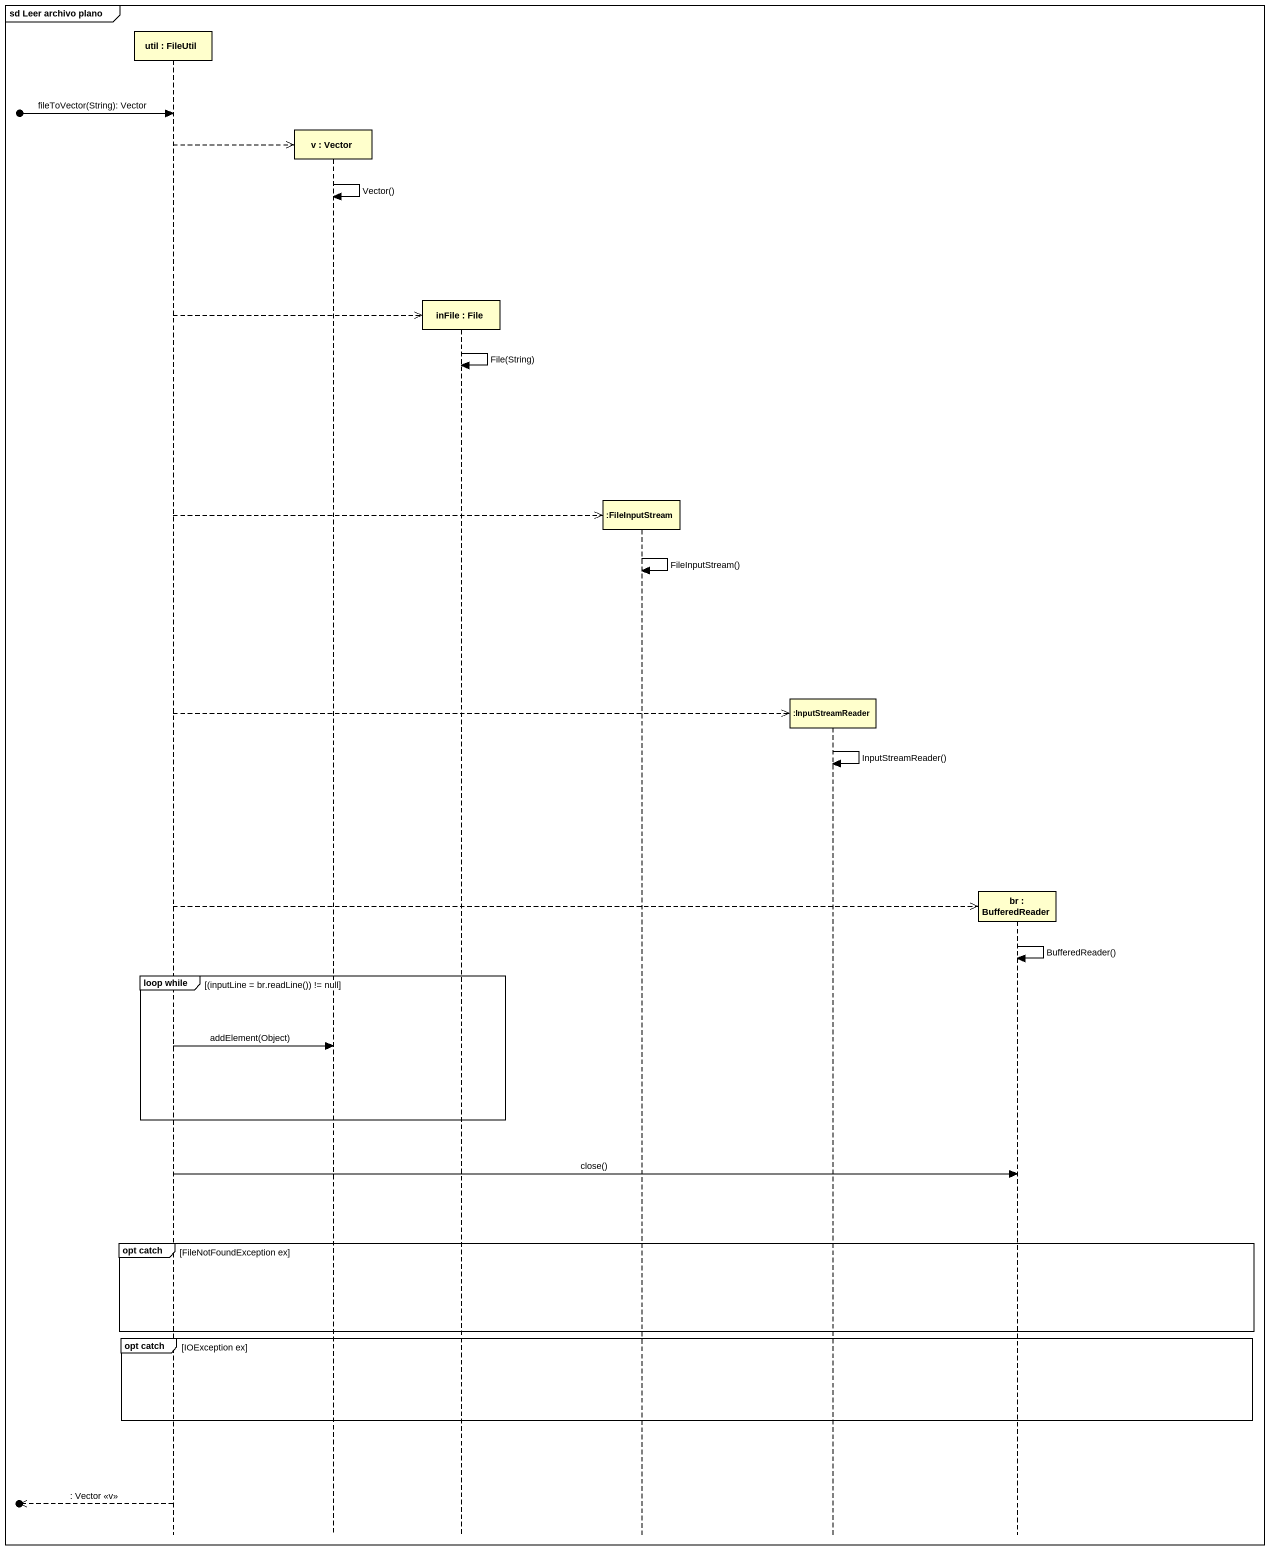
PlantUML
@startuml
mainframe sd Leer archivo plano
hide footbox
participant "util : FileUtil" as util
participant "v : Vector" as v
participant "inFile : File" as inFile
participant ":FileInputStream" as FileInputStream
participant ":InputStreamReader" as InputStreamReader
participant "br : BufferedReader" as br

[o-> util : fileToVector(String): Vector
util -->> v **
v -> v : Vector()
util -->> inFile **
inFile -> inFile : File(String)
util -->> FileInputStream **
FileInputStream -> FileInputStream : FileInputStream()
util -->> InputStreamReader **
InputStreamReader -> InputStreamReader : InputStreamReader()
util -->> br **
br -> br : BufferedReader()
group loop while [(inputLine = br.readLine()) != null]
  util -> v : addElement(Object)
end
util -> br : close()
group opt catch [FileNotFoundException ex]
end
group opt catch [IOException ex]
end
[o<<-- util : : Vector <<v>>
@enduml
